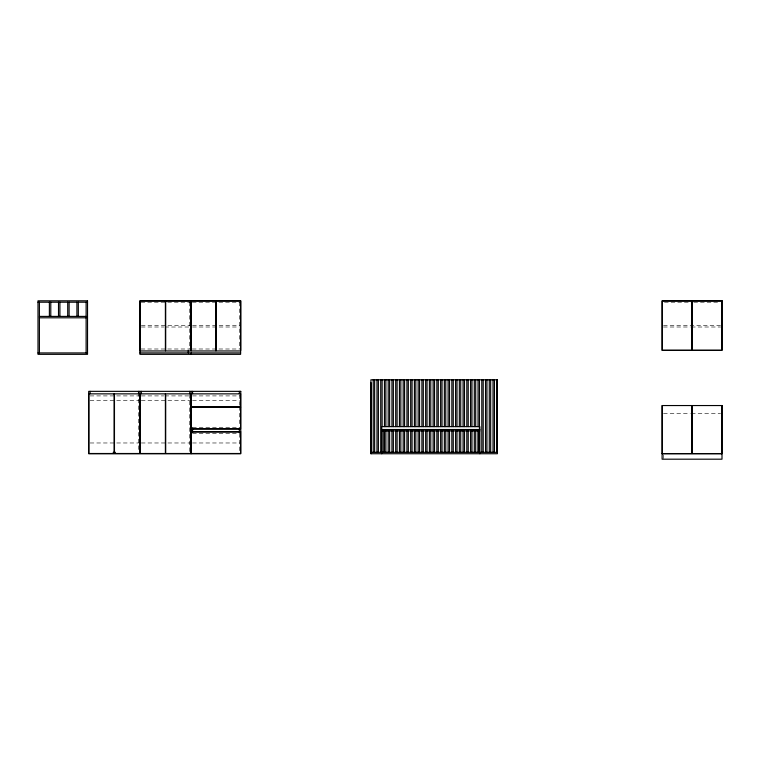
<?xml version="1.0" encoding="UTF-8"?>
<svg xmlns="http://www.w3.org/2000/svg" width="760" height="760" viewBox="0 0 760 760"><rect width="100%" height="100%" fill="white"/><g stroke="black" fill="none" stroke-linecap="round" stroke-linejoin="round"><path stroke-width="0.57" stroke-dasharray="3.8 2.85" d="M141.094 302.204L190 302.204M192.346 302.204L239.581 302.204M664.458 302.204L692.645 302.204M693.813 302.204L719.653 302.204M141.332 325.603L189.753 325.603M192.565 325.603L239.352 325.603M663.508 325.603L720.594 325.603M141.332 327.009L163.77 327.009M164.948 327.009L189.753 327.009M192.565 327.009L239.352 327.009M663.508 327.009L690.308 327.009M691.467 327.009L720.594 327.009M141.094 349.001L190 349.001M192.346 349.001L239.581 349.001M90.098 395.912L138.519 395.912M141.332 395.912L163.77 395.912M164.948 395.912L189.753 395.912M192.565 395.912L239.352 395.912M90.098 400.71L138.519 400.71M141.332 400.71L189.753 400.71M192.565 400.71L239.352 400.71M663.508 413.345L690.308 413.345M691.467 413.345L720.594 413.345M192.565 427.281L237.016 427.281M192.565 433.39L239.352 433.39M90.098 442.976L138.519 442.976M141.332 442.976L189.753 442.976M192.565 442.976L239.352 442.976M663.508 454.831L663.508 459.192M239.352 302.204L239.352 349.001M239.352 394.858L239.352 405.422M239.352 406.6L239.352 426.531M239.352 433.57L239.352 452.333M189.753 302.204L189.753 349.001M189.753 394.487L189.753 452.333M138.519 392.521L138.519 452.333"/><path stroke-width="1.14" d="M38 302.204L87.523 302.204M39.406 316.397L86.118 316.397M39.406 317.803L86.118 317.803M240.607 350.959L216.115 350.959L216.115 300.96L240.607 300.96L240.607 354.341L139.925 354.341L139.925 300.808L240.758 300.808L240.758 350.398M38 352.934L87.523 352.934M139.925 352.916L240.607 352.916M192.565 428.706L239.352 428.706M381.738 429.485L479.845 429.485M381.738 430.891L479.845 430.891M192.565 431.965L239.352 431.965M113.145 452.333L115.472 452.333M370.899 452.333L497.392 452.333M662.112 453.739L722 453.739M721.848 405.545L721.848 453.577L692.208 453.577L692.208 405.545M691.894 405.545L691.894 453.577L662.264 453.577L662.264 405.545M496.764 379.81L496.764 452.333M494.428 379.81L494.428 452.333M493.022 379.81L493.022 452.333M490.684 379.81L490.684 452.333M489.278 379.81L489.278 452.333M486.942 379.81L486.942 452.333M485.535 379.81L485.535 452.333M483.198 379.81L483.198 452.333M481.792 379.81L481.792 452.333M479.845 453.739L479.845 426.673L381.738 426.673L381.738 453.739M479.455 379.81L479.455 452.333M478.439 430.891L478.439 452.333M478.049 379.81L478.049 426.597M478.049 430.112L478.049 452.333M475.712 379.81L475.712 426.597M475.712 430.112L475.712 452.333M474.306 379.81L474.306 426.597M474.306 430.112L474.306 452.333M471.969 379.81L471.969 426.597M471.969 430.112L471.969 452.333M470.563 379.81L470.563 426.597M470.563 430.112L470.563 452.333M468.226 379.81L468.226 426.597M468.226 430.112L468.226 452.333M466.82 379.81L466.82 426.597M466.82 430.112L466.82 452.333M464.483 379.81L464.483 426.597M464.483 430.112L464.483 452.333M463.077 379.81L463.077 426.597M463.077 430.112L463.077 452.333M460.74 379.81L460.74 426.597M460.74 430.112L460.74 452.333M459.334 379.81L459.334 426.597M459.334 430.112L459.334 452.333M456.998 379.81L456.998 426.597M456.998 430.112L456.998 452.333M455.591 379.81L455.591 426.597M455.591 430.112L455.591 452.333M453.255 379.81L453.255 426.597M453.255 430.112L453.255 452.333M451.849 379.81L451.849 426.597M451.849 430.112L451.849 452.333M449.512 379.81L449.512 426.597M449.512 430.112L449.512 452.333M448.105 379.81L448.105 426.597M448.105 430.112L448.105 452.333M445.769 379.81L445.769 426.597M445.769 430.112L445.769 452.333M444.362 379.81L444.362 426.597M444.362 430.112L444.362 452.333M442.026 379.81L442.026 426.597M442.026 430.112L442.026 452.333M440.619 379.81L440.619 426.597M440.619 430.112L440.619 452.333M438.273 379.81L438.273 426.597M438.273 430.112L438.273 452.333M436.876 379.81L436.876 426.597M436.876 430.112L436.876 452.333M434.53 379.81L434.53 426.597M434.53 430.112L434.53 452.333M433.133 379.81L433.133 426.597M433.133 430.112L433.133 452.333M430.787 379.81L430.787 426.597M430.787 430.112L430.787 452.333M429.39 379.81L429.39 426.597M429.39 430.112L429.39 452.333M427.044 379.81L427.044 426.597M427.044 430.112L427.044 452.333M425.647 379.81L425.647 426.597M425.647 430.112L425.647 452.333M423.301 379.81L423.301 426.597M423.301 430.112L423.301 452.333M421.904 379.81L421.904 426.597M421.904 430.112L421.904 452.333M419.558 379.81L419.558 426.597M419.558 430.112L419.558 452.333M418.161 379.81L418.161 426.597M418.161 430.112L418.161 452.333M415.815 379.81L415.815 426.597M415.815 430.112L415.815 452.333M414.418 379.81L414.418 426.597M414.418 430.112L414.418 452.333M412.072 379.81L412.072 426.597M412.072 430.112L412.072 452.333M410.675 379.81L410.675 426.597M410.675 430.112L410.675 452.333M408.329 379.81L408.329 426.597M408.329 430.112L408.329 452.333M406.933 379.81L406.933 426.597M406.933 430.112L406.933 452.333M404.586 379.81L404.586 426.597M404.586 430.112L404.586 452.333M403.19 379.81L403.19 426.597M403.19 430.112L403.19 452.333M400.843 379.81L400.843 426.597M400.843 430.112L400.843 452.333M399.437 379.81L399.437 426.597M399.437 430.112L399.437 452.333M397.1 379.81L397.1 426.597M397.1 430.112L397.1 452.333M395.694 379.81L395.694 426.597M395.694 430.112L395.694 452.333M393.357 379.81L393.357 426.597M393.357 430.112L393.357 452.333M391.951 379.81L391.951 426.597M391.951 430.112L391.951 452.333M389.614 379.81L389.614 426.597M389.614 430.112L389.614 452.333M388.208 379.81L388.208 426.597M388.208 430.112L388.208 452.333M385.871 379.81L385.871 426.597M385.871 430.112L385.871 452.333M384.465 379.81L384.465 426.597M384.465 430.112L384.465 452.333M383.144 430.891L383.144 452.333M382.128 379.81L382.128 426.597M380.722 379.81L380.722 452.333M378.385 379.81L378.385 452.333M376.979 379.81L376.979 452.333M374.642 379.81L374.642 452.333M373.236 379.81L373.236 452.333M371.051 382.707L371.051 453.739M239.352 391.352L239.352 393.699M239.352 427.709L239.352 432.392M192.565 391.352L192.565 393.699M192.565 427.709L192.565 432.392M191.159 300.808L191.159 350.398M191.159 352.916L191.159 354.341M191.159 391.352L191.159 453.739M189.753 391.352L189.753 393.699M188.508 350.398L188.508 352.916M188.357 350.398L188.357 352.916M141.332 391.352L141.332 393.699M139.925 391.352L139.925 393.699M138.519 391.352L138.519 393.699M90.098 391.352L90.098 393.699M86.118 302.204L86.118 352.934M78.318 302.204L78.318 316.397M76.912 302.204L76.912 316.397M69.112 302.204L69.112 316.397M67.716 302.204L67.716 316.397M59.916 302.204L59.916 316.397M58.511 302.204L58.511 316.397M50.787 302.204L50.787 316.397M49.381 302.204L49.381 316.397M39.406 302.204L39.406 352.934M87.523 300.808L38 300.808L38 354.341L87.523 354.341L87.523 300.808M722 300.808L662.112 300.808L662.112 350.398L722 350.398L722 300.808M165.386 300.96L140.077 300.96L140.077 350.959L165.386 350.959L165.386 300.96M191.007 300.96L165.699 300.96L165.699 350.959L191.007 350.959L191.007 300.96M215.802 300.96L191.32 300.96L191.32 350.959L215.802 350.959L215.802 300.96M691.894 300.96L662.264 300.96L662.264 350.246L691.894 350.246L691.894 300.96M721.848 300.96L692.208 300.96L692.208 350.246L721.848 350.246L721.848 300.96M497.392 379.81L370.899 379.81L370.899 453.739L497.392 453.739L497.392 379.81M240.758 391.352L88.692 391.352L88.692 453.739L240.758 453.739L240.758 391.352M114.152 393.86L88.844 393.86L88.844 453.501L114.152 453.501L114.152 393.86M139.773 393.86L114.465 393.86L114.465 453.501L139.773 453.501L139.773 393.86M165.386 393.86L140.077 393.86L140.077 453.501L165.386 453.501L165.386 393.86M191.007 393.86L165.699 393.86L165.699 453.501L191.007 453.501L191.007 393.86M240.607 393.86L191.32 393.86L191.32 406.866L240.607 406.866L240.607 393.86M722 405.545L662.112 405.545L662.112 459.192L722 459.192L722 405.545M240.607 407.18L191.32 407.18L191.32 429.02L240.607 429.02L240.607 407.18M240.607 431.67L191.32 431.67L191.32 453.501L240.607 453.501L240.607 431.67"/></g></svg>
